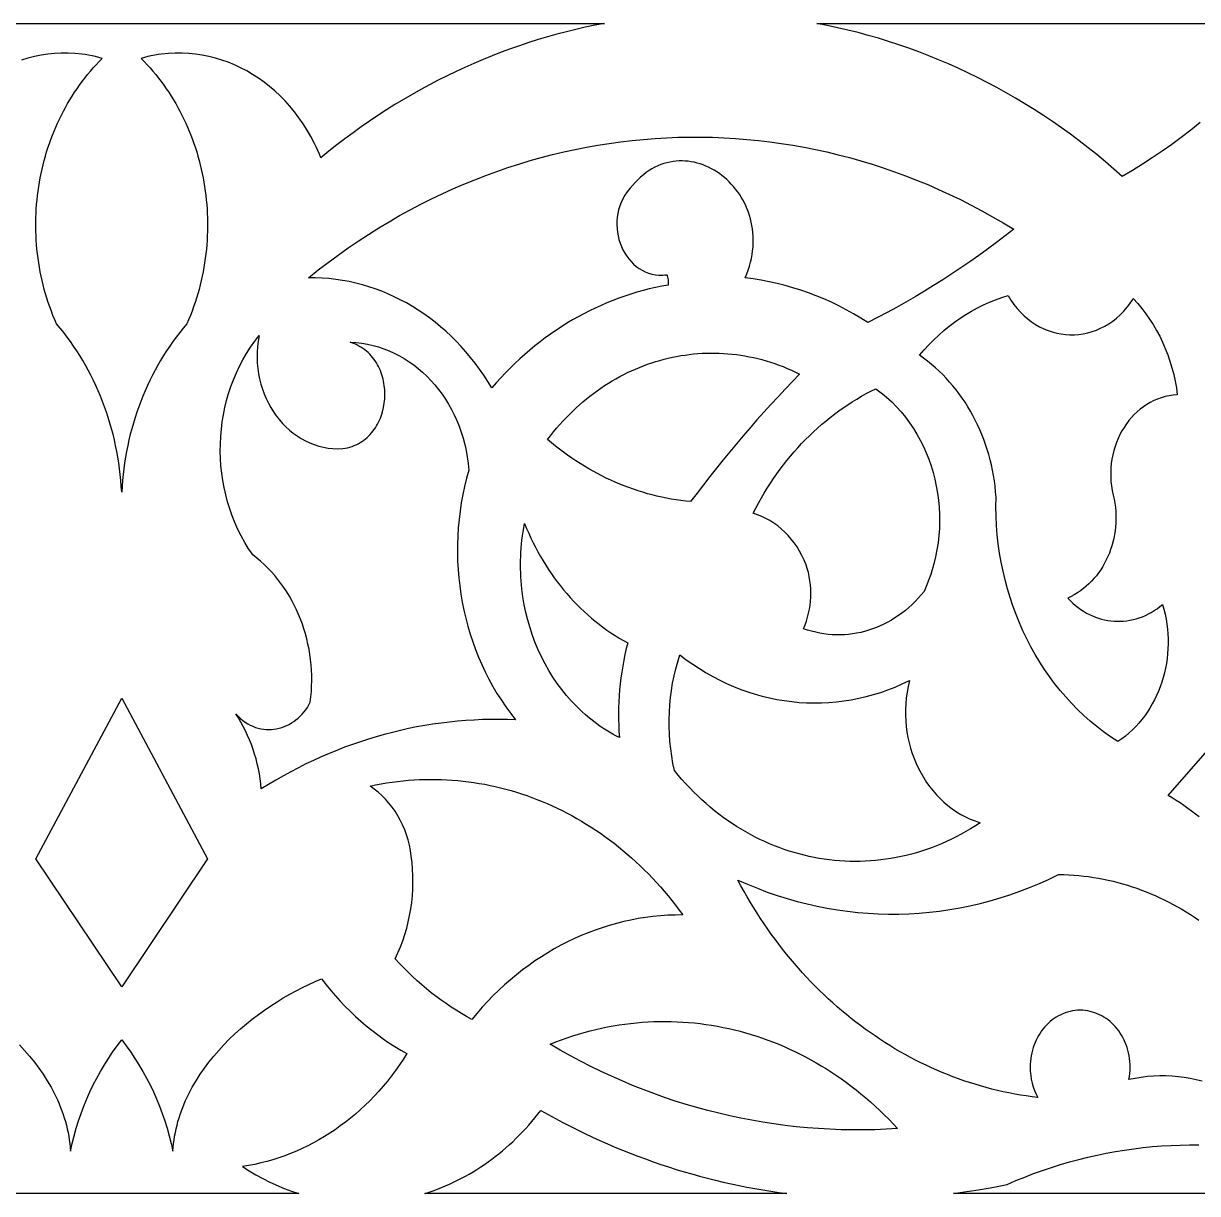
# Model space of a CAD drawing. Extents: x 1908 to 3442, y -299 to 721.
# Drawn here: x 3222.5 to 3272.6, y 52.4 to 102.4 of the extents above; entities that cross this region are included whole.
import ezdxf

# ---------------------------------------------------------------- set-up
doc = ezdxf.new("R2010")
doc.units = 0
doc.layers.add('BITMAP_LAYER', color=18, linetype='CONTINUOUS')

msp = doc.modelspace()

# ---------------------------------------------------------------- linework, layer by layer
at = {"layer": 'BITMAP_LAYER'}
for points in [[(3206.054, 102.446), (3247.304, 102.446), (3246.896, 102.368), (3246.489, 102.282), (3246.084, 102.19), (3245.68, 102.091), (3245.278, 101.986), (3244.877, 101.874), (3244.477, 101.755), (3244.08, 101.63), (3243.684, 101.498), (3243.289, 101.359), (3242.897, 101.215), (3242.506, 101.063), (3242.118, 100.905), (3241.731, 100.741), (3241.347, 100.571), (3240.964, 100.393), (3240.584, 100.21), (3240.206, 100.02), (3239.831, 99.824), (3239.458, 99.622), (3239.087, 99.413), (3238.719, 99.198), (3238.353, 98.977), (3237.99, 98.75), (3237.63, 98.517), (3237.272, 98.277), (3236.918, 98.031), (3236.566, 97.779), (3236.217, 97.522), (3235.871, 97.258), (3235.528, 96.988), (3235.189, 96.712), (3235.125, 96.867), (3235.059, 97.02), (3234.99, 97.171), (3234.918, 97.32), (3234.767, 97.61), (3234.606, 97.89), (3234.435, 98.16), (3234.255, 98.42), (3234.066, 98.67), (3233.868, 98.909), (3233.662, 99.138), (3233.449, 99.355), (3233.227, 99.562), (3232.999, 99.757), (3232.764, 99.94), (3232.522, 100.112), (3232.275, 100.271), (3232.022, 100.419), (3231.763, 100.554), (3231.5, 100.676), (3231.232, 100.786), (3230.96, 100.883), (3230.684, 100.966), (3230.405, 101.036), (3230.123, 101.093), (3229.838, 101.135), (3229.55, 101.164), (3229.261, 101.178), (3228.97, 101.178), (3228.678, 101.164), (3228.385, 101.134), (3228.239, 101.114), (3228.092, 101.09), (3227.945, 101.062), (3227.799, 101.03), (3227.652, 100.994), (3227.505, 100.955), (3227.638, 100.821), (3227.767, 100.684), (3227.893, 100.545), (3228.017, 100.404), (3228.137, 100.26), (3228.254, 100.113), (3228.368, 99.964), (3228.479, 99.813), (3228.587, 99.66), (3228.692, 99.505), (3228.793, 99.347), (3228.892, 99.187), (3228.987, 99.026), (3229.08, 98.862), (3229.169, 98.697), (3229.255, 98.53), (3229.338, 98.361), (3229.417, 98.191), (3229.494, 98.019), (3229.567, 97.845), (3229.637, 97.67), (3229.704, 97.493), (3229.768, 97.315), (3229.828, 97.136), (3229.885, 96.956), (3229.939, 96.774), (3229.99, 96.591), (3230.037, 96.408), (3230.081, 96.223), (3230.122, 96.037), (3230.159, 95.851), (3230.193, 95.663), (3230.224, 95.475), (3230.251, 95.286), (3230.275, 95.097), (3230.295, 94.907), (3230.313, 94.716), (3230.327, 94.525), (3230.337, 94.334), (3230.344, 94.142), (3230.348, 93.951), (3230.348, 93.758), (3230.344, 93.566), (3230.338, 93.374), (3230.327, 93.182), (3230.314, 92.989), (3230.297, 92.797), (3230.276, 92.605), (3230.252, 92.414), (3230.224, 92.222), (3230.193, 92.031), (3230.158, 91.84), (3230.12, 91.65), (3230.078, 91.46), (3230.032, 91.271), (3229.983, 91.083), (3229.931, 90.895), (3229.874, 90.708), (3229.815, 90.522), (3229.751, 90.337), (3229.684, 90.153), (3229.613, 89.97), (3229.539, 89.788), (3229.461, 89.607), (3229.307, 89.424), (3229.157, 89.237), (3229.011, 89.047), (3228.869, 88.854), (3228.732, 88.657), (3228.598, 88.457), (3228.468, 88.254), (3228.343, 88.048), (3228.222, 87.838), (3228.105, 87.626), (3227.993, 87.412), (3227.885, 87.194), (3227.781, 86.974), (3227.681, 86.752), (3227.586, 86.527), (3227.496, 86.299), (3227.41, 86.07), (3227.328, 85.838), (3227.251, 85.604), (3227.179, 85.368), (3227.111, 85.131), (3227.048, 84.891), (3226.989, 84.65), (3226.935, 84.407), (3226.886, 84.162), (3226.842, 83.916), (3226.803, 83.669), (3226.768, 83.42), (3226.739, 83.171), (3226.714, 82.92), (3226.694, 82.668), (3226.679, 82.415), (3226.663, 82.668), (3226.643, 82.92), (3226.619, 83.171), (3226.589, 83.42), (3226.555, 83.669), (3226.515, 83.916), (3226.471, 84.162), (3226.422, 84.407), (3226.368, 84.65), (3226.31, 84.891), (3226.247, 85.131), (3226.179, 85.368), (3226.107, 85.604), (3226.03, 85.838), (3225.948, 86.07), (3225.862, 86.299), (3225.771, 86.527), (3225.676, 86.752), (3225.577, 86.974), (3225.473, 87.194), (3225.365, 87.412), (3225.252, 87.626), (3225.135, 87.838), (3225.014, 88.048), (3224.889, 88.254), (3224.76, 88.457), (3224.626, 88.657), (3224.488, 88.854), (3224.346, 89.047), (3224.201, 89.237), (3224.051, 89.424), (3223.897, 89.607), (3223.819, 89.788), (3223.744, 89.97), (3223.674, 90.153), (3223.606, 90.337), (3223.543, 90.522), (3223.483, 90.708), (3223.427, 90.895), (3223.374, 91.083), (3223.325, 91.271), (3223.28, 91.46), (3223.238, 91.65), (3223.2, 91.84), (3223.165, 92.031), (3223.134, 92.222), (3223.106, 92.414), (3223.082, 92.605), (3223.061, 92.797), (3223.044, 92.989), (3223.03, 93.182), (3223.02, 93.374), (3223.013, 93.566), (3223.01, 93.758), (3223.01, 93.951), (3223.014, 94.142), (3223.021, 94.334), (3223.031, 94.525), (3223.045, 94.716), (3223.062, 94.907), (3223.083, 95.097), (3223.107, 95.286), (3223.134, 95.475), (3223.165, 95.663), (3223.199, 95.851), (3223.236, 96.037), (3223.277, 96.223), (3223.321, 96.408), (3223.368, 96.591), (3223.419, 96.774), (3223.472, 96.956), (3223.529, 97.136), (3223.59, 97.315), (3223.653, 97.493), (3223.72, 97.67), (3223.79, 97.845), (3223.864, 98.019), (3223.94, 98.191), (3224.02, 98.361), (3224.103, 98.53), (3224.189, 98.697), (3224.278, 98.862), (3224.37, 99.026), (3224.466, 99.187), (3224.564, 99.347), (3224.666, 99.505), (3224.771, 99.66), (3224.879, 99.813), (3224.99, 99.964), (3225.104, 100.113), (3225.221, 100.26), (3225.341, 100.404), (3225.464, 100.545), (3225.591, 100.684), (3225.72, 100.821), (3225.852, 100.955), (3225.706, 100.994), (3225.559, 101.03), (3225.412, 101.062), (3225.266, 101.09), (3225.119, 101.114), (3224.972, 101.134), (3224.679, 101.164), (3224.387, 101.178), (3224.097, 101.178), (3223.807, 101.164), (3223.52, 101.135), (3223.235, 101.093), (3222.953, 101.036), (3222.673, 100.966), (3222.398, 100.883)], [(3272.754, 98.21), (3272.357, 97.891), (3271.954, 97.58), (3271.546, 97.279), (3271.133, 96.986), (3270.715, 96.702), (3270.292, 96.428), (3269.864, 96.163), (3269.431, 95.908), (3269.071, 96.226), (3268.708, 96.537), (3268.341, 96.841), (3267.97, 97.137), (3267.595, 97.427), (3267.216, 97.71), (3266.835, 97.985), (3266.449, 98.253), (3266.06, 98.514), (3265.668, 98.768), (3265.273, 99.014), (3264.875, 99.254), (3264.474, 99.485), (3264.069, 99.71), (3263.662, 99.926), (3263.252, 100.136), (3262.839, 100.338), (3262.424, 100.532), (3262.006, 100.719), (3261.586, 100.898), (3261.163, 101.07), (3260.738, 101.234), (3260.31, 101.39), (3259.881, 101.539), (3259.449, 101.68), (3259.015, 101.813), (3258.58, 101.938), (3258.143, 102.056), (3257.704, 102.165), (3257.263, 102.267), (3256.82, 102.361), (3256.377, 102.446), (3274.312, 102.446)], [(3272.713, 68.539), (3272.555, 68.664), (3272.395, 68.787), (3272.232, 68.906), (3272.068, 69.023), (3271.901, 69.136), (3271.732, 69.246), (3271.561, 69.354), (3271.388, 69.458), (3273.374, 71.721)], [(3272.846, 57.246), (3272.593, 57.31), (3272.337, 57.364), (3272.08, 57.407), (3271.82, 57.44), (3271.56, 57.462), (3271.298, 57.474), (3271.035, 57.475), (3270.771, 57.464), (3270.507, 57.443), (3270.242, 57.411), (3269.978, 57.367), (3269.713, 57.312), (3269.736, 57.442), (3269.752, 57.574), (3269.762, 57.709), (3269.766, 57.847), (3269.763, 57.972), (3269.755, 58.095), (3269.741, 58.217), (3269.722, 58.337), (3269.698, 58.455), (3269.67, 58.57), (3269.636, 58.683), (3269.598, 58.794), (3269.555, 58.901), (3269.508, 59.006), (3269.457, 59.108), (3269.401, 59.207), (3269.341, 59.302), (3269.278, 59.394), (3269.211, 59.482), (3269.14, 59.567), (3269.066, 59.647), (3268.989, 59.724), (3268.908, 59.796), (3268.824, 59.864), (3268.738, 59.927), (3268.648, 59.986), (3268.556, 60.039), (3268.462, 60.088), (3268.365, 60.132), (3268.266, 60.17), (3268.164, 60.203), (3268.061, 60.23), (3267.956, 60.251), (3267.849, 60.267), (3267.741, 60.276), (3267.631, 60.279), (3267.521, 60.276), (3267.413, 60.267), (3267.306, 60.251), (3267.201, 60.23), (3267.097, 60.203), (3266.996, 60.17), (3266.897, 60.132), (3266.8, 60.088), (3266.705, 60.039), (3266.613, 59.986), (3266.524, 59.927), (3266.437, 59.864), (3266.354, 59.796), (3266.273, 59.724), (3266.196, 59.647), (3266.121, 59.567), (3266.051, 59.482), (3265.984, 59.394), (3265.92, 59.302), (3265.861, 59.207), (3265.805, 59.108), (3265.754, 59.006), (3265.707, 58.901), (3265.664, 58.794), (3265.626, 58.683), (3265.592, 58.57), (3265.563, 58.455), (3265.54, 58.337), (3265.521, 58.217), (3265.507, 58.095), (3265.499, 57.972), (3265.496, 57.847), (3265.502, 57.674), (3265.518, 57.503), (3265.544, 57.334), (3265.581, 57.168), (3265.627, 57.006), (3265.684, 56.848), (3265.75, 56.695), (3265.826, 56.547), (3265.577, 56.579), (3265.329, 56.614), (3265.082, 56.654), (3264.836, 56.697), (3264.59, 56.745), (3264.346, 56.797), (3264.103, 56.852), (3263.86, 56.912), (3263.619, 56.975), (3263.379, 57.043), (3263.14, 57.114), (3262.903, 57.189), (3262.666, 57.268), (3262.431, 57.351), (3262.197, 57.438), (3261.965, 57.528), (3261.733, 57.623), (3261.504, 57.721), (3261.275, 57.822), (3261.048, 57.927), (3260.823, 58.036), (3260.599, 58.149), (3260.377, 58.265), (3260.156, 58.385), (3259.937, 58.508), (3259.719, 58.635), (3259.504, 58.766), (3259.29, 58.9), (3259.077, 59.037), (3258.867, 59.178), (3258.658, 59.322), (3258.451, 59.47), (3258.246, 59.62), (3258.043, 59.775), (3257.842, 59.932), (3257.643, 60.093), (3257.446, 60.258), (3257.251, 60.425), (3257.058, 60.596), (3256.867, 60.77), (3256.678, 60.947), (3256.492, 61.127), (3256.308, 61.31), (3256.126, 61.497), (3255.946, 61.687), (3255.768, 61.879), (3255.593, 62.075), (3255.421, 62.274), (3255.25, 62.475), (3255.082, 62.68), (3254.917, 62.887), (3254.754, 63.098), (3254.594, 63.311), (3254.436, 63.528), (3254.281, 63.747), (3254.128, 63.969), (3253.978, 64.194), (3253.831, 64.421), (3253.687, 64.651), (3253.545, 64.884), (3253.406, 65.12), (3253.27, 65.359), (3253.137, 65.6), (3253.007, 65.843), (3253.422, 65.66), (3253.84, 65.489), (3254.26, 65.331), (3254.684, 65.185), (3255.109, 65.051), (3255.537, 64.929), (3255.966, 64.82), (3256.397, 64.723), (3256.829, 64.638), (3257.263, 64.566), (3257.698, 64.506), (3258.134, 64.458), (3258.57, 64.423), (3259.007, 64.4), (3259.444, 64.389), (3259.881, 64.39), (3260.318, 64.404), (3260.754, 64.43), (3261.19, 64.468), (3261.625, 64.519), (3262.059, 64.582), (3262.492, 64.657), (3262.924, 64.744), (3263.354, 64.844), (3263.782, 64.956), (3264.209, 65.08), (3264.633, 65.216), (3265.054, 65.365), (3265.473, 65.526), (3265.89, 65.699), (3266.303, 65.884), (3266.713, 66.082), (3266.928, 66.077), (3267.143, 66.068), (3267.357, 66.054), (3267.57, 66.036), (3267.783, 66.013), (3267.994, 65.987), (3268.205, 65.956), (3268.414, 65.92), (3268.623, 65.881), (3268.831, 65.837), (3269.037, 65.789), (3269.243, 65.737), (3269.447, 65.681), (3269.65, 65.621), (3269.852, 65.557), (3270.052, 65.489), (3270.252, 65.416), (3270.449, 65.34), (3270.646, 65.26), (3270.841, 65.176), (3271.034, 65.089), (3271.226, 64.997), (3271.416, 64.902), (3271.605, 64.803), (3271.792, 64.7), (3271.977, 64.593), (3272.161, 64.483), (3272.343, 64.369), (3272.523, 64.252), (3272.701, 64.131)], [(3222.31, 58.804), (3222.531, 58.564), (3222.744, 58.318), (3222.948, 58.065), (3223.143, 57.806), (3223.327, 57.54), (3223.5, 57.269), (3223.662, 56.992), (3223.738, 56.851), (3223.811, 56.709), (3223.881, 56.565), (3223.947, 56.42), (3224.011, 56.274), (3224.07, 56.127), (3224.127, 55.978), (3224.179, 55.828), (3224.228, 55.676), (3224.273, 55.524), (3224.315, 55.37), (3224.352, 55.215), (3224.386, 55.059), (3224.415, 54.902), (3224.44, 54.743), (3224.461, 54.584), (3224.477, 54.423), (3224.489, 54.261), (3224.564, 54.591), (3224.647, 54.917), (3224.738, 55.24), (3224.839, 55.559), (3224.947, 55.873), (3225.065, 56.184), (3225.19, 56.49), (3225.324, 56.792), (3225.466, 57.088), (3225.616, 57.38), (3225.774, 57.666), (3225.939, 57.947), (3226.113, 58.222), (3226.293, 58.492), (3226.482, 58.755), (3226.679, 59.011), (3226.876, 58.755), (3227.064, 58.492), (3227.245, 58.222), (3227.418, 57.947), (3227.584, 57.666), (3227.742, 57.38), (3227.892, 57.088), (3228.034, 56.792), (3228.167, 56.49), (3228.293, 56.184), (3228.41, 55.873), (3228.519, 55.559), (3228.619, 55.24), (3228.711, 54.917), (3228.794, 54.591), (3228.868, 54.261), (3228.88, 54.423), (3228.897, 54.584), (3228.918, 54.743), (3228.943, 54.902), (3228.972, 55.059), (3229.005, 55.215), (3229.043, 55.37), (3229.084, 55.524), (3229.129, 55.676), (3229.178, 55.828), (3229.231, 55.978), (3229.287, 56.127), (3229.347, 56.274), (3229.41, 56.42), (3229.477, 56.565), (3229.547, 56.709), (3229.62, 56.851), (3229.696, 56.992), (3229.857, 57.269), (3230.031, 57.54), (3230.215, 57.806), (3230.409, 58.065), (3230.613, 58.318), (3230.826, 58.564), (3231.048, 58.804), (3231.277, 59.038), (3231.514, 59.264), (3231.757, 59.483), (3232.006, 59.695), (3232.26, 59.9), (3232.518, 60.097), (3232.781, 60.286), (3233.047, 60.467), (3233.316, 60.641), (3233.586, 60.806), (3233.859, 60.963), (3234.131, 61.111), (3234.405, 61.251), (3234.677, 61.382), (3234.949, 61.504), (3235.219, 61.617), (3235.411, 61.369), (3235.609, 61.127), (3235.811, 60.892), (3236.019, 60.662), (3236.232, 60.439), (3236.45, 60.222), (3236.673, 60.012), (3236.9, 59.808), (3237.131, 59.611), (3237.367, 59.421), (3237.608, 59.237), (3237.852, 59.061), (3238.1, 58.891), (3238.353, 58.729), (3238.609, 58.574), (3238.869, 58.426), (3238.711, 58.179), (3238.549, 57.939), (3238.381, 57.703), (3238.208, 57.473), (3238.031, 57.249), (3237.849, 57.031), (3237.662, 56.818), (3237.471, 56.611), (3237.276, 56.41), (3237.076, 56.215), (3236.872, 56.026), (3236.664, 55.843), (3236.452, 55.667), (3236.237, 55.496), (3236.017, 55.333), (3235.795, 55.175), (3235.568, 55.024), (3235.339, 54.88), (3235.106, 54.742), (3234.87, 54.612), (3234.631, 54.488), (3234.389, 54.371), (3234.144, 54.261), (3233.897, 54.158), (3233.647, 54.062), (3233.395, 53.974), (3233.14, 53.892), (3232.883, 53.818), (3232.624, 53.752), (3232.363, 53.693), (3232.1, 53.642), (3231.835, 53.599), (3232.123, 53.415), (3232.414, 53.243), (3232.71, 53.082), (3233.01, 52.932), (3233.621, 52.666), (3233.931, 52.55), (3234.244, 52.446), (3219.114, 52.446)], [(3293.613, 52.446), (3262.22, 52.446), (3262.794, 52.526), (3263.367, 52.618), (3263.938, 52.722), (3264.509, 52.838), (3264.885, 52.999), (3265.263, 53.152), (3265.644, 53.297), (3266.026, 53.434), (3266.41, 53.563), (3266.796, 53.684), (3267.183, 53.797), (3267.571, 53.902), (3267.961, 53.998), (3268.352, 54.087), (3268.744, 54.167), (3269.138, 54.24), (3269.532, 54.304), (3269.927, 54.361), (3270.323, 54.409), (3270.72, 54.449), (3271.117, 54.48), (3271.514, 54.504), (3271.912, 54.519), (3272.311, 54.527), (3272.709, 54.526)]]:
    msp.add_lwpolyline(points, dxfattribs=at)
for points in [[(3251.922, 97.582), (3252.413, 97.563), (3252.904, 97.534), (3253.395, 97.495), (3253.885, 97.447), (3254.375, 97.389), (3254.864, 97.322), (3255.353, 97.245), (3255.841, 97.158), (3256.328, 97.061), (3256.813, 96.955), (3257.298, 96.839), (3257.781, 96.713), (3258.263, 96.578), (3258.743, 96.432), (3259.222, 96.277), (3259.698, 96.113), (3260.173, 95.938), (3260.646, 95.754), (3261.117, 95.56), (3261.586, 95.356), (3262.052, 95.142), (3262.516, 94.919), (3262.978, 94.685), (3263.437, 94.442), (3263.893, 94.19), (3264.346, 93.927), (3264.796, 93.654), (3264.426, 93.367), (3264.054, 93.084), (3263.679, 92.807), (3263.301, 92.534), (3262.92, 92.267), (3262.537, 92.004), (3262.151, 91.747), (3261.763, 91.495), (3261.372, 91.248), (3260.978, 91.007), (3260.582, 90.77), (3260.184, 90.539), (3259.783, 90.313), (3259.38, 90.092), (3258.975, 89.877), (3258.567, 89.667), (3258.262, 89.858), (3257.953, 90.04), (3257.641, 90.213), (3257.325, 90.376), (3257.005, 90.53), (3256.682, 90.674), (3256.356, 90.809), (3256.028, 90.934), (3255.696, 91.049), (3255.362, 91.154), (3255.026, 91.249), (3254.687, 91.335), (3254.346, 91.41), (3254.004, 91.476), (3253.66, 91.531), (3253.314, 91.576), (3253.384, 91.744), (3253.446, 91.91), (3253.5, 92.076), (3253.547, 92.241), (3253.585, 92.406), (3253.616, 92.568), (3253.639, 92.73), (3253.655, 92.89), (3253.664, 93.049), (3253.667, 93.206), (3253.662, 93.361), (3253.651, 93.514), (3253.634, 93.665), (3253.61, 93.813), (3253.58, 93.96), (3253.545, 94.103), (3253.504, 94.245), (3253.457, 94.383), (3253.405, 94.518), (3253.348, 94.651), (3253.286, 94.78), (3253.219, 94.906), (3253.148, 95.028), (3253.072, 95.147), (3252.991, 95.262), (3252.907, 95.373), (3252.819, 95.48), (3252.727, 95.583), (3252.631, 95.682), (3252.532, 95.776), (3252.43, 95.865), (3252.325, 95.951), (3252.217, 96.031), (3252.106, 96.106), (3251.993, 96.176), (3251.877, 96.241), (3251.759, 96.301), (3251.639, 96.355), (3251.518, 96.403), (3251.394, 96.446), (3251.269, 96.483), (3251.143, 96.513), (3251.016, 96.538), (3250.888, 96.556), (3250.759, 96.568), (3250.629, 96.573), (3250.499, 96.572), (3250.369, 96.564), (3250.239, 96.548), (3250.108, 96.526), (3249.978, 96.496), (3249.849, 96.459), (3249.72, 96.414), (3249.591, 96.362), (3249.464, 96.302), (3249.338, 96.234), (3249.213, 96.158), (3249.09, 96.074), (3248.969, 95.981), (3248.849, 95.88), (3248.731, 95.771), (3248.615, 95.652), (3248.502, 95.525), (3248.391, 95.389), (3248.28, 95.249), (3248.181, 95.105), (3248.095, 94.956), (3248.022, 94.803), (3247.962, 94.647), (3247.913, 94.488), (3247.877, 94.327), (3247.852, 94.166), (3247.838, 94.004), (3247.835, 93.842), (3247.843, 93.681), (3247.861, 93.522), (3247.89, 93.365), (3247.928, 93.21), (3247.975, 93.06), (3248.032, 92.914), (3248.098, 92.772), (3248.173, 92.637), (3248.256, 92.507), (3248.347, 92.385), (3248.445, 92.27), (3248.552, 92.164), (3248.665, 92.066), (3248.786, 91.979), (3248.913, 91.901), (3249.046, 91.835), (3249.185, 91.781), (3249.331, 91.738), (3249.481, 91.709), (3249.637, 91.694), (3249.798, 91.693), (3249.88, 91.699), (3249.963, 91.708), (3249.986, 91.656), (3250.004, 91.603), (3250.018, 91.549), (3250.028, 91.493), (3250.033, 91.437), (3250.034, 91.38), (3250.031, 91.323), (3250.023, 91.267), (3249.755, 91.218), (3249.488, 91.164), (3249.223, 91.103), (3248.959, 91.036), (3248.697, 90.963), (3248.437, 90.884), (3248.178, 90.799), (3247.921, 90.709), (3247.666, 90.612), (3247.413, 90.509), (3247.162, 90.401), (3246.914, 90.287), (3246.667, 90.168), (3246.422, 90.043), (3246.18, 89.912), (3245.94, 89.775), (3245.703, 89.633), (3245.468, 89.486), (3245.236, 89.333), (3245.007, 89.175), (3244.78, 89.011), (3244.557, 88.843), (3244.336, 88.669), (3244.118, 88.489), (3243.903, 88.305), (3243.692, 88.115), (3243.483, 87.921), (3243.278, 87.721), (3243.076, 87.516), (3242.878, 87.307), (3242.683, 87.092), (3242.492, 86.873), (3242.325, 87.148), (3242.151, 87.416), (3241.97, 87.677), (3241.783, 87.931), (3241.589, 88.177), (3241.39, 88.415), (3241.184, 88.646), (3240.973, 88.869), (3240.756, 89.084), (3240.534, 89.291), (3240.307, 89.489), (3240.074, 89.68), (3239.837, 89.862), (3239.595, 90.036), (3239.349, 90.201), (3239.098, 90.357), (3238.844, 90.504), (3238.585, 90.643), (3238.323, 90.772), (3238.057, 90.892), (3237.788, 91.003), (3237.515, 91.105), (3237.24, 91.197), (3236.962, 91.28), (3236.681, 91.353), (3236.398, 91.416), (3236.113, 91.469), (3235.825, 91.512), (3235.536, 91.545), (3235.245, 91.567), (3234.952, 91.58), (3234.658, 91.582), (3235.076, 91.914), (3235.498, 92.237), (3235.924, 92.55), (3236.354, 92.855), (3236.788, 93.149), (3237.225, 93.435), (3237.665, 93.711), (3238.109, 93.977), (3238.556, 94.235), (3239.006, 94.482), (3239.459, 94.721), (3239.915, 94.95), (3240.374, 95.169), (3240.835, 95.379), (3241.299, 95.58), (3241.766, 95.771), (3242.234, 95.952), (3242.705, 96.124), (3243.178, 96.287), (3243.653, 96.44), (3244.13, 96.584), (3244.609, 96.718), (3245.089, 96.842), (3245.571, 96.957), (3246.054, 97.063), (3246.539, 97.159), (3247.024, 97.245), (3247.511, 97.322), (3247.999, 97.389), (3248.487, 97.447), (3248.977, 97.495), (3249.467, 97.534), (3249.957, 97.563), (3250.448, 97.582), (3250.939, 97.592), (3251.43, 97.592)], [(3264.613, 90.721), (3264.675, 90.624), (3264.804, 90.438), (3264.941, 90.264), (3265.086, 90.104), (3265.238, 89.955), (3265.395, 89.819), (3265.559, 89.695), (3265.728, 89.584), (3265.901, 89.485), (3266.078, 89.399), (3266.259, 89.325), (3266.443, 89.264), (3266.629, 89.216), (3266.817, 89.179), (3267.007, 89.156), (3267.197, 89.145), (3267.388, 89.147), (3267.578, 89.161), (3267.767, 89.188), (3267.955, 89.227), (3268.141, 89.279), (3268.325, 89.344), (3268.505, 89.421), (3268.682, 89.511), (3268.855, 89.614), (3269.023, 89.73), (3269.185, 89.858), (3269.342, 89.999), (3269.493, 90.153), (3269.637, 90.319), (3269.706, 90.407), (3269.773, 90.498), (3269.838, 90.593), (3269.901, 90.69), (3270.09, 90.483), (3270.269, 90.268), (3270.44, 90.045), (3270.602, 89.814), (3270.755, 89.576), (3270.898, 89.33), (3271.032, 89.079), (3271.156, 88.821), (3271.271, 88.557), (3271.375, 88.288), (3271.47, 88.014), (3271.554, 87.735), (3271.628, 87.451), (3271.691, 87.164), (3271.743, 86.873), (3271.784, 86.578), (3271.607, 86.564), (3271.433, 86.538), (3271.263, 86.501), (3271.097, 86.454), (3270.935, 86.396), (3270.778, 86.328), (3270.626, 86.251), (3270.478, 86.165), (3270.336, 86.07), (3270.2, 85.966), (3270.069, 85.854), (3269.943, 85.735), (3269.825, 85.608), (3269.712, 85.474), (3269.606, 85.334), (3269.507, 85.187), (3269.415, 85.035), (3269.33, 84.877), (3269.253, 84.714), (3269.184, 84.546), (3269.123, 84.374), (3269.07, 84.197), (3269.025, 84.017), (3268.99, 83.834), (3268.963, 83.647), (3268.945, 83.458), (3268.937, 83.267), (3268.939, 83.074), (3268.95, 82.879), (3268.972, 82.684), (3269.004, 82.487), (3269.046, 82.291), (3269.083, 82.12), (3269.113, 81.949), (3269.136, 81.778), (3269.151, 81.608), (3269.16, 81.438), (3269.161, 81.268), (3269.156, 81.1), (3269.144, 80.932), (3269.125, 80.767), (3269.1, 80.602), (3269.068, 80.44), (3269.03, 80.28), (3268.985, 80.122), (3268.935, 79.967), (3268.879, 79.815), (3268.816, 79.665), (3268.748, 79.519), (3268.674, 79.377), (3268.595, 79.239), (3268.51, 79.104), (3268.419, 78.974), (3268.324, 78.848), (3268.223, 78.727), (3268.117, 78.611), (3268.007, 78.501), (3267.891, 78.396), (3267.77, 78.296), (3267.645, 78.203), (3267.516, 78.115), (3267.382, 78.035), (3267.244, 77.96), (3267.101, 77.893), (3267.207, 77.782), (3267.316, 77.678), (3267.428, 77.58), (3267.543, 77.489), (3267.661, 77.404), (3267.781, 77.326), (3267.904, 77.254), (3268.029, 77.189), (3268.156, 77.131), (3268.285, 77.079), (3268.415, 77.033), (3268.547, 76.994), (3268.679, 76.962), (3268.813, 76.936), (3268.948, 76.917), (3269.083, 76.905), (3269.218, 76.899), (3269.353, 76.9), (3269.489, 76.908), (3269.624, 76.922), (3269.759, 76.943), (3269.893, 76.971), (3270.026, 77.006), (3270.158, 77.047), (3270.289, 77.095), (3270.418, 77.15), (3270.546, 77.212), (3270.672, 77.28), (3270.795, 77.356), (3270.917, 77.438), (3271.035, 77.527), (3271.152, 77.623), (3271.211, 77.414), (3271.261, 77.203), (3271.304, 76.992), (3271.337, 76.781), (3271.363, 76.569), (3271.38, 76.357), (3271.389, 76.145), (3271.39, 75.934), (3271.383, 75.724), (3271.368, 75.515), (3271.346, 75.307), (3271.316, 75.101), (3271.278, 74.897), (3271.233, 74.695), (3271.18, 74.496), (3271.12, 74.299), (3271.053, 74.106), (3270.979, 73.916), (3270.898, 73.729), (3270.81, 73.546), (3270.714, 73.368), (3270.613, 73.194), (3270.504, 73.024), (3270.389, 72.86), (3270.267, 72.701), (3270.139, 72.547), (3270.005, 72.399), (3269.864, 72.258), (3269.718, 72.122), (3269.565, 71.994), (3269.406, 71.872), (3269.242, 71.757), (3268.935, 71.959), (3268.636, 72.173), (3268.345, 72.397), (3268.062, 72.631), (3267.787, 72.876), (3267.521, 73.13), (3267.263, 73.394), (3267.014, 73.667), (3266.773, 73.949), (3266.542, 74.24), (3266.32, 74.538), (3266.108, 74.845), (3265.904, 75.16), (3265.711, 75.482), (3265.527, 75.811), (3265.353, 76.148), (3265.189, 76.49), (3265.035, 76.839), (3264.892, 77.193), (3264.759, 77.554), (3264.637, 77.919), (3264.525, 78.29), (3264.425, 78.665), (3264.336, 79.045), (3264.258, 79.428), (3264.191, 79.816), (3264.136, 80.207), (3264.093, 80.601), (3264.061, 80.998), (3264.042, 81.398), (3264.034, 81.799), (3264.039, 82.203), (3264.021, 82.437), (3263.996, 82.67), (3263.966, 82.901), (3263.929, 83.13), (3263.887, 83.357), (3263.838, 83.582), (3263.784, 83.805), (3263.724, 84.025), (3263.659, 84.243), (3263.588, 84.458), (3263.512, 84.671), (3263.43, 84.88), (3263.343, 85.087), (3263.251, 85.291), (3263.153, 85.491), (3263.051, 85.688), (3262.943, 85.881), (3262.83, 86.071), (3262.713, 86.257), (3262.59, 86.439), (3262.463, 86.616), (3262.331, 86.79), (3262.195, 86.96), (3262.054, 87.124), (3261.908, 87.285), (3261.758, 87.441), (3261.604, 87.591), (3261.446, 87.737), (3261.283, 87.878), (3261.116, 88.013), (3260.945, 88.144), (3260.77, 88.268), (3260.966, 88.496), (3261.168, 88.716), (3261.376, 88.927), (3261.591, 89.13), (3261.811, 89.323), (3262.037, 89.508), (3262.268, 89.683), (3262.504, 89.849), (3262.745, 90.005), (3262.991, 90.152), (3263.242, 90.289), (3263.496, 90.416), (3263.755, 90.533), (3264.018, 90.64), (3264.284, 90.736), (3264.554, 90.822)], [(3232.512, 88.874), (3232.484, 88.635), (3232.469, 88.398), (3232.466, 88.164), (3232.475, 87.931), (3232.496, 87.702), (3232.529, 87.477), (3232.572, 87.256), (3232.627, 87.038), (3232.692, 86.826), (3232.767, 86.619), (3232.853, 86.418), (3232.948, 86.223), (3233.052, 86.035), (3233.165, 85.854), (3233.286, 85.68), (3233.416, 85.514), (3233.554, 85.356), (3233.699, 85.208), (3233.852, 85.068), (3234.011, 84.939), (3234.177, 84.819), (3234.35, 84.71), (3234.529, 84.612), (3234.713, 84.525), (3234.902, 84.451), (3235.097, 84.389), (3235.296, 84.339), (3235.5, 84.303), (3235.707, 84.28), (3235.918, 84.271), (3236.133, 84.277), (3236.235, 84.294), (3236.334, 84.316), (3236.431, 84.342), (3236.524, 84.372), (3236.614, 84.406), (3236.702, 84.445), (3236.786, 84.487), (3236.868, 84.533), (3236.947, 84.583), (3237.023, 84.636), (3237.095, 84.693), (3237.165, 84.753), (3237.232, 84.815), (3237.296, 84.881), (3237.356, 84.95), (3237.414, 85.021), (3237.469, 85.095), (3237.521, 85.171), (3237.569, 85.249), (3237.615, 85.329), (3237.657, 85.412), (3237.697, 85.496), (3237.733, 85.581), (3237.766, 85.669), (3237.796, 85.758), (3237.823, 85.847), (3237.868, 86.031), (3237.9, 86.217), (3237.919, 86.406), (3237.926, 86.596), (3237.92, 86.786), (3237.901, 86.975), (3237.887, 87.068), (3237.869, 87.161), (3237.848, 87.253), (3237.824, 87.345), (3237.796, 87.435), (3237.766, 87.524), (3237.732, 87.611), (3237.694, 87.697), (3237.654, 87.781), (3237.61, 87.864), (3237.562, 87.944), (3237.512, 88.023), (3237.458, 88.099), (3237.4, 88.173), (3237.34, 88.244), (3237.276, 88.313), (3237.208, 88.379), (3237.137, 88.442), (3237.063, 88.502), (3236.985, 88.559), (3236.904, 88.613), (3236.819, 88.663), (3236.731, 88.709), (3236.64, 88.752), (3236.545, 88.791), (3236.446, 88.826), (3236.694, 88.81), (3236.939, 88.782), (3237.18, 88.741), (3237.418, 88.688), (3237.652, 88.622), (3237.882, 88.545), (3238.107, 88.457), (3238.328, 88.357), (3238.543, 88.246), (3238.754, 88.125), (3238.958, 87.994), (3239.157, 87.852), (3239.351, 87.701), (3239.537, 87.54), (3239.717, 87.37), (3239.891, 87.191), (3240.057, 87.004), (3240.216, 86.809), (3240.367, 86.605), (3240.51, 86.394), (3240.645, 86.175), (3240.771, 85.949), (3240.889, 85.716), (3240.998, 85.477), (3241.097, 85.232), (3241.187, 84.98), (3241.268, 84.723), (3241.338, 84.461), (3241.398, 84.193), (3241.447, 83.921), (3241.485, 83.644), (3241.512, 83.362), (3241.416, 83.014), (3241.33, 82.663), (3241.254, 82.311), (3241.19, 81.957), (3241.136, 81.603), (3241.093, 81.247), (3241.06, 80.891), (3241.038, 80.535), (3241.026, 80.179), (3241.025, 79.823), (3241.034, 79.468), (3241.053, 79.114), (3241.083, 78.761), (3241.122, 78.41), (3241.172, 78.061), (3241.232, 77.714), (3241.302, 77.369), (3241.382, 77.027), (3241.471, 76.688), (3241.571, 76.352), (3241.68, 76.02), (3241.799, 75.692), (3241.928, 75.368), (3242.067, 75.048), (3242.214, 74.734), (3242.372, 74.424), (3242.539, 74.119), (3242.715, 73.821), (3242.901, 73.528), (3243.096, 73.241), (3243.3, 72.961), (3243.513, 72.688), (3243.158, 72.701), (3242.803, 72.706), (3242.448, 72.705), (3242.094, 72.696), (3241.74, 72.681), (3241.386, 72.659), (3241.034, 72.63), (3240.682, 72.594), (3240.33, 72.551), (3239.98, 72.502), (3239.631, 72.446), (3239.282, 72.383), (3238.935, 72.313), (3238.589, 72.236), (3238.244, 72.153), (3237.901, 72.063), (3237.559, 71.967), (3237.218, 71.864), (3236.879, 71.754), (3236.541, 71.638), (3236.205, 71.515), (3235.871, 71.385), (3235.539, 71.249), (3235.209, 71.107), (3234.881, 70.958), (3234.554, 70.802), (3234.23, 70.64), (3233.908, 70.472), (3233.589, 70.297), (3233.272, 70.116), (3232.957, 69.929), (3232.645, 69.735), (3232.624, 69.953), (3232.596, 70.169), (3232.562, 70.384), (3232.521, 70.597), (3232.474, 70.808), (3232.421, 71.017), (3232.361, 71.224), (3232.296, 71.428), (3232.224, 71.629), (3232.146, 71.828), (3232.062, 72.023), (3231.972, 72.215), (3231.876, 72.404), (3231.774, 72.589), (3231.667, 72.77), (3231.553, 72.947), (3231.65, 72.844), (3231.75, 72.75), (3231.852, 72.665), (3231.956, 72.589), (3232.063, 72.521), (3232.172, 72.462), (3232.282, 72.411), (3232.394, 72.368), (3232.506, 72.333), (3232.619, 72.307), (3232.733, 72.288), (3232.847, 72.277), (3232.961, 72.273), (3233.074, 72.277), (3233.187, 72.287), (3233.299, 72.305), (3233.41, 72.33), (3233.519, 72.362), (3233.626, 72.4), (3233.732, 72.445), (3233.835, 72.496), (3233.935, 72.554), (3234.033, 72.617), (3234.127, 72.687), (3234.218, 72.762), (3234.306, 72.843), (3234.389, 72.929), (3234.468, 73.021), (3234.543, 73.118), (3234.613, 73.22), (3234.677, 73.327), (3234.736, 73.439), (3234.764, 73.669), (3234.784, 73.898), (3234.796, 74.128), (3234.802, 74.356), (3234.8, 74.584), (3234.791, 74.811), (3234.775, 75.037), (3234.751, 75.262), (3234.721, 75.485), (3234.684, 75.707), (3234.64, 75.926), (3234.59, 76.144), (3234.533, 76.359), (3234.469, 76.572), (3234.399, 76.782), (3234.322, 76.989), (3234.239, 77.192), (3234.15, 77.393), (3234.054, 77.59), (3233.953, 77.783), (3233.845, 77.972), (3233.731, 78.157), (3233.611, 78.338), (3233.486, 78.514), (3233.355, 78.686), (3233.218, 78.852), (3233.075, 79.013), (3232.927, 79.169), (3232.774, 79.32), (3232.615, 79.464), (3232.451, 79.603), (3232.281, 79.735), (3232.191, 79.866), (3232.104, 79.999), (3231.94, 80.269), (3231.787, 80.546), (3231.646, 80.828), (3231.518, 81.115), (3231.402, 81.407), (3231.297, 81.703), (3231.205, 82.003), (3231.124, 82.306), (3231.056, 82.612), (3230.999, 82.921), (3230.955, 83.231), (3230.922, 83.543), (3230.902, 83.856), (3230.893, 84.169), (3230.896, 84.482), (3230.911, 84.795), (3230.938, 85.107), (3230.977, 85.417), (3231.027, 85.726), (3231.09, 86.032), (3231.164, 86.336), (3231.25, 86.636), (3231.348, 86.933), (3231.458, 87.225), (3231.579, 87.513), (3231.712, 87.795), (3231.857, 88.072), (3232.014, 88.343), (3232.182, 88.607), (3232.362, 88.864), (3232.457, 88.99), (3232.554, 89.114)], [(3252.027, 88.362), (3252.211, 88.357), (3252.394, 88.348), (3252.577, 88.335), (3252.76, 88.318), (3252.944, 88.297), (3253.127, 88.271), (3253.31, 88.241), (3253.492, 88.207), (3253.675, 88.169), (3253.857, 88.127), (3254.038, 88.08), (3254.22, 88.029), (3254.4, 87.973), (3254.58, 87.914), (3254.76, 87.85), (3254.939, 87.781), (3255.117, 87.708), (3255.294, 87.631), (3255.471, 87.55), (3255.646, 87.464), (3255.337, 87.145), (3255.029, 86.823), (3254.724, 86.497), (3254.422, 86.17), (3254.121, 85.839), (3253.824, 85.505), (3253.529, 85.168), (3253.236, 84.829), (3252.946, 84.487), (3252.659, 84.142), (3252.374, 83.794), (3252.092, 83.443), (3251.812, 83.09), (3251.535, 82.734), (3251.261, 82.375), (3250.989, 82.014), (3250.781, 82.035), (3250.574, 82.06), (3250.368, 82.09), (3250.162, 82.123), (3249.958, 82.161), (3249.754, 82.203), (3249.55, 82.249), (3249.348, 82.299), (3249.147, 82.353), (3248.946, 82.411), (3248.747, 82.474), (3248.549, 82.54), (3248.352, 82.61), (3248.156, 82.684), (3247.961, 82.762), (3247.767, 82.844), (3247.575, 82.929), (3247.384, 83.019), (3247.195, 83.112), (3247.006, 83.21), (3246.82, 83.311), (3246.635, 83.416), (3246.451, 83.524), (3246.269, 83.637), (3246.089, 83.753), (3245.911, 83.873), (3245.734, 83.996), (3245.559, 84.123), (3245.386, 84.254), (3245.215, 84.388), (3245.046, 84.527), (3244.878, 84.668), (3245.004, 84.832), (3245.132, 84.993), (3245.263, 85.15), (3245.396, 85.304), (3245.531, 85.454), (3245.668, 85.6), (3245.808, 85.743), (3245.95, 85.882), (3246.093, 86.017), (3246.239, 86.149), (3246.387, 86.277), (3246.537, 86.402), (3246.689, 86.523), (3246.842, 86.64), (3246.998, 86.753), (3247.155, 86.863), (3247.313, 86.969), (3247.474, 87.071), (3247.636, 87.169), (3247.799, 87.264), (3247.964, 87.355), (3248.13, 87.442), (3248.297, 87.525), (3248.466, 87.604), (3248.636, 87.68), (3248.807, 87.751), (3248.98, 87.819), (3249.153, 87.883), (3249.327, 87.943), (3249.503, 87.999), (3249.679, 88.051), (3249.856, 88.099), (3250.034, 88.143), (3250.212, 88.183), (3250.392, 88.219), (3250.572, 88.251), (3250.752, 88.279), (3250.933, 88.303), (3251.115, 88.323), (3251.297, 88.339), (3251.479, 88.351), (3251.661, 88.359), (3251.844, 88.362)], [(3259.021, 86.751), (3259.137, 86.661), (3259.252, 86.568), (3259.363, 86.473), (3259.473, 86.375), (3259.579, 86.275), (3259.785, 86.066), (3259.981, 85.848), (3260.166, 85.621), (3260.341, 85.386), (3260.505, 85.143), (3260.658, 84.892), (3260.801, 84.634), (3260.933, 84.37), (3261.053, 84.099), (3261.163, 83.823), (3261.261, 83.542), (3261.347, 83.257), (3261.423, 82.967), (3261.486, 82.674), (3261.538, 82.378), (3261.578, 82.079), (3261.605, 81.777), (3261.621, 81.475), (3261.625, 81.171), (3261.616, 80.866), (3261.595, 80.561), (3261.561, 80.257), (3261.514, 79.953), (3261.455, 79.651), (3261.383, 79.35), (3261.342, 79.201), (3261.297, 79.052), (3261.25, 78.904), (3261.199, 78.756), (3261.145, 78.61), (3261.087, 78.464), (3261.026, 78.319), (3260.962, 78.175), (3260.839, 78.025), (3260.711, 77.881), (3260.58, 77.743), (3260.445, 77.61), (3260.306, 77.484), (3260.164, 77.364), (3260.019, 77.251), (3259.87, 77.143), (3259.719, 77.042), (3259.565, 76.948), (3259.409, 76.86), (3259.25, 76.778), (3259.089, 76.703), (3258.925, 76.634), (3258.76, 76.572), (3258.593, 76.517), (3258.424, 76.468), (3258.254, 76.426), (3258.083, 76.391), (3257.91, 76.363), (3257.737, 76.342), (3257.563, 76.328), (3257.388, 76.321), (3257.213, 76.321), (3257.037, 76.328), (3256.861, 76.342), (3256.686, 76.364), (3256.51, 76.392), (3256.335, 76.428), (3256.16, 76.472), (3255.986, 76.523), (3255.813, 76.581), (3255.879, 76.743), (3255.937, 76.907), (3255.988, 77.075), (3256.031, 77.244), (3256.065, 77.415), (3256.092, 77.588), (3256.111, 77.762), (3256.122, 77.936), (3256.125, 78.111), (3256.12, 78.286), (3256.107, 78.461), (3256.086, 78.635), (3256.057, 78.808), (3256.02, 78.98), (3255.975, 79.149), (3255.922, 79.317), (3255.839, 79.518), (3255.747, 79.713), (3255.645, 79.9), (3255.534, 80.079), (3255.416, 80.251), (3255.289, 80.414), (3255.154, 80.568), (3255.013, 80.714), (3254.864, 80.85), (3254.709, 80.977), (3254.547, 81.093), (3254.379, 81.2), (3254.206, 81.295), (3254.028, 81.38), (3253.845, 81.453), (3253.658, 81.514), (3253.771, 81.736), (3253.889, 81.954), (3254.01, 82.169), (3254.135, 82.382), (3254.263, 82.591), (3254.395, 82.796), (3254.53, 82.999), (3254.669, 83.198), (3254.812, 83.394), (3254.957, 83.586), (3255.106, 83.775), (3255.258, 83.96), (3255.413, 84.141), (3255.572, 84.319), (3255.733, 84.494), (3255.898, 84.664), (3256.065, 84.831), (3256.236, 84.994), (3256.409, 85.153), (3256.585, 85.307), (3256.764, 85.458), (3256.946, 85.605), (3257.13, 85.748), (3257.317, 85.887), (3257.507, 86.021), (3257.699, 86.151), (3257.894, 86.277), (3258.09, 86.398), (3258.29, 86.515), (3258.491, 86.627), (3258.695, 86.735), (3258.901, 86.838)], [(3243.979, 80.869), (3244.069, 80.663), (3244.162, 80.459), (3244.259, 80.259), (3244.36, 80.061), (3244.464, 79.865), (3244.572, 79.673), (3244.684, 79.484), (3244.799, 79.297), (3244.917, 79.114), (3245.039, 78.934), (3245.165, 78.757), (3245.293, 78.583), (3245.425, 78.413), (3245.56, 78.246), (3245.699, 78.082), (3245.84, 77.922), (3245.984, 77.765), (3246.132, 77.612), (3246.282, 77.463), (3246.436, 77.317), (3246.592, 77.175), (3246.751, 77.037), (3246.912, 76.903), (3247.077, 76.773), (3247.244, 76.647), (3247.413, 76.525), (3247.586, 76.407), (3247.76, 76.293), (3247.938, 76.183), (3248.117, 76.078), (3248.299, 75.977), (3248.238, 75.731), (3248.182, 75.483), (3248.131, 75.233), (3248.085, 74.983), (3248.044, 74.732), (3248.009, 74.479), (3247.979, 74.226), (3247.954, 73.972), (3247.934, 73.718), (3247.92, 73.463), (3247.911, 73.208), (3247.907, 72.952), (3247.908, 72.696), (3247.915, 72.441), (3247.926, 72.185), (3247.944, 71.929), (3247.8, 72.004), (3247.658, 72.082), (3247.518, 72.163), (3247.38, 72.247), (3247.244, 72.334), (3247.111, 72.425), (3246.98, 72.518), (3246.851, 72.615), (3246.724, 72.714), (3246.599, 72.816), (3246.477, 72.921), (3246.357, 73.029), (3246.124, 73.252), (3245.901, 73.486), (3245.687, 73.73), (3245.484, 73.983), (3245.29, 74.245), (3245.107, 74.516), (3244.934, 74.795), (3244.772, 75.082), (3244.62, 75.376), (3244.48, 75.677), (3244.351, 75.984), (3244.233, 76.298), (3244.127, 76.617), (3244.033, 76.941), (3243.951, 77.27), (3243.881, 77.603), (3243.823, 77.94), (3243.778, 78.281), (3243.746, 78.624), (3243.735, 78.797), (3243.727, 78.971), (3243.722, 79.145), (3243.721, 79.319), (3243.723, 79.494), (3243.728, 79.669), (3243.736, 79.845), (3243.748, 80.02), (3243.764, 80.197), (3243.783, 80.373), (3243.805, 80.549), (3243.831, 80.725), (3243.861, 80.902), (3243.894, 81.078)], [(3250.804, 75.259), (3251.081, 75.062), (3251.362, 74.876), (3251.648, 74.701), (3251.937, 74.537), (3252.23, 74.384), (3252.527, 74.242), (3252.827, 74.111), (3253.129, 73.991), (3253.434, 73.883), (3253.742, 73.785), (3254.052, 73.699), (3254.364, 73.624), (3254.677, 73.56), (3254.992, 73.508), (3255.309, 73.466), (3255.626, 73.436), (3255.944, 73.418), (3256.262, 73.411), (3256.581, 73.415), (3256.899, 73.431), (3257.218, 73.458), (3257.536, 73.497), (3257.853, 73.547), (3258.17, 73.608), (3258.485, 73.682), (3258.798, 73.767), (3259.11, 73.863), (3259.42, 73.971), (3259.728, 74.091), (3260.034, 74.223), (3260.337, 74.366), (3260.28, 74.119), (3260.235, 73.872), (3260.202, 73.625), (3260.18, 73.379), (3260.169, 73.133), (3260.169, 72.889), (3260.18, 72.647), (3260.201, 72.406), (3260.233, 72.168), (3260.274, 71.933), (3260.326, 71.702), (3260.387, 71.474), (3260.458, 71.25), (3260.538, 71.03), (3260.628, 70.816), (3260.726, 70.607), (3260.833, 70.403), (3260.949, 70.205), (3261.073, 70.014), (3261.205, 69.83), (3261.345, 69.653), (3261.493, 69.483), (3261.648, 69.322), (3261.811, 69.169), (3261.981, 69.025), (3262.158, 68.889), (3262.342, 68.764), (3262.533, 68.648), (3262.729, 68.543), (3262.933, 68.449), (3263.142, 68.366), (3263.356, 68.294), (3263.156, 68.162), (3262.953, 68.036), (3262.749, 67.915), (3262.543, 67.8), (3262.336, 67.691), (3262.128, 67.587), (3261.918, 67.488), (3261.708, 67.395), (3261.496, 67.307), (3261.283, 67.225), (3261.069, 67.148), (3260.854, 67.077), (3260.638, 67.011), (3260.421, 66.95), (3260.204, 66.895), (3259.987, 66.845), (3259.768, 66.801), (3259.55, 66.762), (3259.33, 66.728), (3259.111, 66.699), (3258.891, 66.676), (3258.672, 66.658), (3258.452, 66.646), (3258.232, 66.638), (3258.012, 66.636), (3257.792, 66.64), (3257.573, 66.648), (3257.354, 66.662), (3257.135, 66.681), (3256.917, 66.705), (3256.699, 66.734), (3256.482, 66.768), (3256.265, 66.808), (3256.05, 66.853), (3255.835, 66.902), (3255.621, 66.957), (3255.408, 67.017), (3255.196, 67.082), (3254.985, 67.153), (3254.775, 67.228), (3254.567, 67.308), (3254.36, 67.394), (3254.154, 67.484), (3253.95, 67.579), (3253.748, 67.68), (3253.547, 67.785), (3253.348, 67.896), (3253.15, 68.011), (3252.955, 68.131), (3252.761, 68.256), (3252.57, 68.387), (3252.381, 68.522), (3252.194, 68.662), (3252.009, 68.806), (3251.826, 68.956), (3251.646, 69.111), (3251.468, 69.27), (3251.293, 69.434), (3251.121, 69.603), (3250.951, 69.777), (3250.784, 69.956), (3250.62, 70.139), (3250.458, 70.328), (3250.3, 70.52), (3250.235, 70.828), (3250.181, 71.138), (3250.138, 71.449), (3250.105, 71.761), (3250.082, 72.074), (3250.071, 72.388), (3250.069, 72.701), (3250.079, 73.014), (3250.099, 73.327), (3250.129, 73.638), (3250.17, 73.949), (3250.221, 74.257), (3250.283, 74.564), (3250.355, 74.868), (3250.438, 75.169), (3250.531, 75.467)], [(3230.341, 66.752), (3226.679, 61.276), (3223.017, 66.752), (3226.679, 73.613)], [(3240.109, 70.143), (3240.342, 70.138), (3240.575, 70.127), (3240.807, 70.113), (3241.039, 70.094), (3241.27, 70.07), (3241.501, 70.043), (3241.731, 70.01), (3241.96, 69.974), (3242.189, 69.933), (3242.417, 69.888), (3242.643, 69.838), (3242.87, 69.785), (3243.095, 69.727), (3243.319, 69.664), (3243.542, 69.598), (3243.764, 69.527), (3243.985, 69.452), (3244.205, 69.373), (3244.423, 69.29), (3244.64, 69.203), (3244.856, 69.112), (3245.071, 69.016), (3245.284, 68.917), (3245.496, 68.813), (3245.707, 68.706), (3245.915, 68.594), (3246.123, 68.479), (3246.328, 68.359), (3246.532, 68.236), (3246.734, 68.108), (3246.935, 67.977), (3247.133, 67.842), (3247.33, 67.703), (3247.525, 67.56), (3247.718, 67.413), (3247.909, 67.263), (3248.098, 67.108), (3248.284, 66.95), (3248.469, 66.788), (3248.651, 66.623), (3248.832, 66.453), (3249.01, 66.28), (3249.185, 66.104), (3249.358, 65.923), (3249.529, 65.739), (3249.697, 65.552), (3249.863, 65.36), (3250.027, 65.166), (3250.187, 64.967), (3250.345, 64.765), (3250.501, 64.56), (3250.653, 64.351), (3250.333, 64.348), (3250.014, 64.336), (3249.696, 64.314), (3249.379, 64.283), (3249.064, 64.242), (3248.75, 64.193), (3248.438, 64.134), (3248.128, 64.066), (3247.82, 63.989), (3247.514, 63.902), (3247.211, 63.807), (3246.91, 63.704), (3246.612, 63.591), (3246.316, 63.47), (3246.024, 63.34), (3245.734, 63.202), (3245.448, 63.055), (3245.165, 62.9), (3244.886, 62.736), (3244.61, 62.564), (3244.338, 62.385), (3244.071, 62.197), (3243.807, 62.001), (3243.547, 61.797), (3243.292, 61.585), (3243.042, 61.365), (3242.796, 61.138), (3242.555, 60.903), (3242.318, 60.66), (3242.088, 60.41), (3241.862, 60.152), (3241.642, 59.887), (3241.416, 60.012), (3241.193, 60.141), (3240.972, 60.276), (3240.754, 60.416), (3240.538, 60.561), (3240.326, 60.711), (3240.116, 60.866), (3239.909, 61.026), (3239.705, 61.191), (3239.505, 61.361), (3239.307, 61.536), (3239.112, 61.715), (3238.921, 61.899), (3238.733, 62.087), (3238.549, 62.281), (3238.367, 62.478), (3238.485, 62.731), (3238.592, 62.988), (3238.69, 63.25), (3238.778, 63.515), (3238.856, 63.784), (3238.925, 64.056), (3238.983, 64.331), (3239.032, 64.608), (3239.07, 64.887), (3239.098, 65.168), (3239.117, 65.45), (3239.124, 65.733), (3239.122, 66.017), (3239.11, 66.301), (3239.087, 66.585), (3239.053, 66.868), (3239.019, 67.101), (3238.973, 67.33), (3238.916, 67.554), (3238.849, 67.773), (3238.771, 67.987), (3238.683, 68.196), (3238.584, 68.398), (3238.476, 68.593), (3238.359, 68.781), (3238.232, 68.961), (3238.097, 69.134), (3237.952, 69.297), (3237.8, 69.452), (3237.639, 69.597), (3237.471, 69.732), (3237.295, 69.857), (3237.53, 69.906), (3237.764, 69.951), (3237.999, 69.991), (3238.234, 70.026), (3238.469, 70.057), (3238.704, 70.083), (3238.938, 70.104), (3239.173, 70.121), (3239.407, 70.133), (3239.642, 70.141), (3239.875, 70.145)], [(3250.162, 59.797), (3250.41, 59.788), (3250.657, 59.775), (3250.904, 59.757), (3251.15, 59.734), (3251.396, 59.707), (3251.642, 59.674), (3251.886, 59.637), (3252.13, 59.595), (3252.374, 59.548), (3252.616, 59.497), (3252.858, 59.44), (3253.099, 59.379), (3253.339, 59.314), (3253.578, 59.243), (3253.816, 59.168), (3254.053, 59.089), (3254.288, 59.004), (3254.523, 58.915), (3254.756, 58.822), (3254.988, 58.723), (3255.218, 58.62), (3255.447, 58.513), (3255.675, 58.401), (3255.901, 58.284), (3256.125, 58.163), (3256.348, 58.038), (3256.569, 57.908), (3256.788, 57.773), (3257.005, 57.634), (3257.221, 57.49), (3257.434, 57.342), (3257.646, 57.189), (3257.855, 57.032), (3258.063, 56.871), (3258.268, 56.705), (3258.471, 56.535), (3258.672, 56.36), (3258.87, 56.181), (3259.066, 55.998), (3259.26, 55.81), (3259.451, 55.618), (3259.64, 55.422), (3259.826, 55.221), (3259.344, 55.193), (3258.862, 55.174), (3258.38, 55.164), (3257.899, 55.164), (3257.419, 55.172), (3256.938, 55.19), (3256.459, 55.218), (3255.98, 55.254), (3255.503, 55.3), (3255.026, 55.355), (3254.55, 55.419), (3254.075, 55.492), (3253.602, 55.574), (3253.13, 55.665), (3252.66, 55.765), (3252.191, 55.874), (3251.724, 55.992), (3251.258, 56.119), (3250.795, 56.255), (3250.333, 56.4), (3249.874, 56.554), (3249.417, 56.717), (3248.962, 56.888), (3248.509, 57.069), (3248.059, 57.258), (3247.612, 57.456), (3247.167, 57.662), (3246.725, 57.878), (3246.285, 58.102), (3245.849, 58.334), (3245.416, 58.576), (3244.986, 58.826), (3245.228, 58.922), (3245.47, 59.014), (3245.714, 59.101), (3245.957, 59.182), (3246.202, 59.258), (3246.447, 59.329), (3246.693, 59.396), (3246.939, 59.457), (3247.186, 59.513), (3247.433, 59.564), (3247.681, 59.61), (3247.929, 59.651), (3248.177, 59.687), (3248.425, 59.718), (3248.673, 59.744), (3248.922, 59.765), (3249.17, 59.781), (3249.418, 59.792), (3249.666, 59.799), (3249.914, 59.8)], [(3244.9, 55.819), (3245.211, 55.649), (3245.524, 55.483), (3245.839, 55.321), (3246.155, 55.163), (3246.472, 55.009), (3246.791, 54.859), (3247.111, 54.713), (3247.432, 54.572), (3247.754, 54.434), (3248.078, 54.3), (3248.403, 54.17), (3248.729, 54.045), (3249.056, 53.923), (3249.384, 53.806), (3249.713, 53.693), (3250.043, 53.584), (3250.375, 53.478), (3250.707, 53.378), (3251.04, 53.281), (3251.374, 53.188), (3251.709, 53.1), (3252.045, 53.016), (3252.382, 52.935), (3252.719, 52.86), (3253.058, 52.788), (3253.397, 52.72), (3253.736, 52.657), (3254.077, 52.598), (3254.418, 52.543), (3254.759, 52.493), (3255.102, 52.446), (3239.638, 52.446), (3239.816, 52.504), (3239.994, 52.566), (3240.169, 52.631), (3240.344, 52.7), (3240.518, 52.772), (3240.69, 52.848), (3240.861, 52.928), (3241.03, 53.01), (3241.199, 53.097), (3241.365, 53.187), (3241.531, 53.28), (3241.695, 53.377), (3241.857, 53.477), (3242.018, 53.581), (3242.177, 53.687), (3242.334, 53.798), (3242.49, 53.911), (3242.643, 54.028), (3242.796, 54.148), (3242.946, 54.271), (3243.094, 54.398), (3243.241, 54.527), (3243.385, 54.66), (3243.527, 54.796), (3243.668, 54.935), (3243.806, 55.077), (3243.942, 55.222), (3244.076, 55.37), (3244.208, 55.521), (3244.338, 55.676), (3244.465, 55.833), (3244.59, 55.993)]]:
    msp.add_lwpolyline(points, close=True, dxfattribs=at)

doc.saveas('drawing.dxf')
